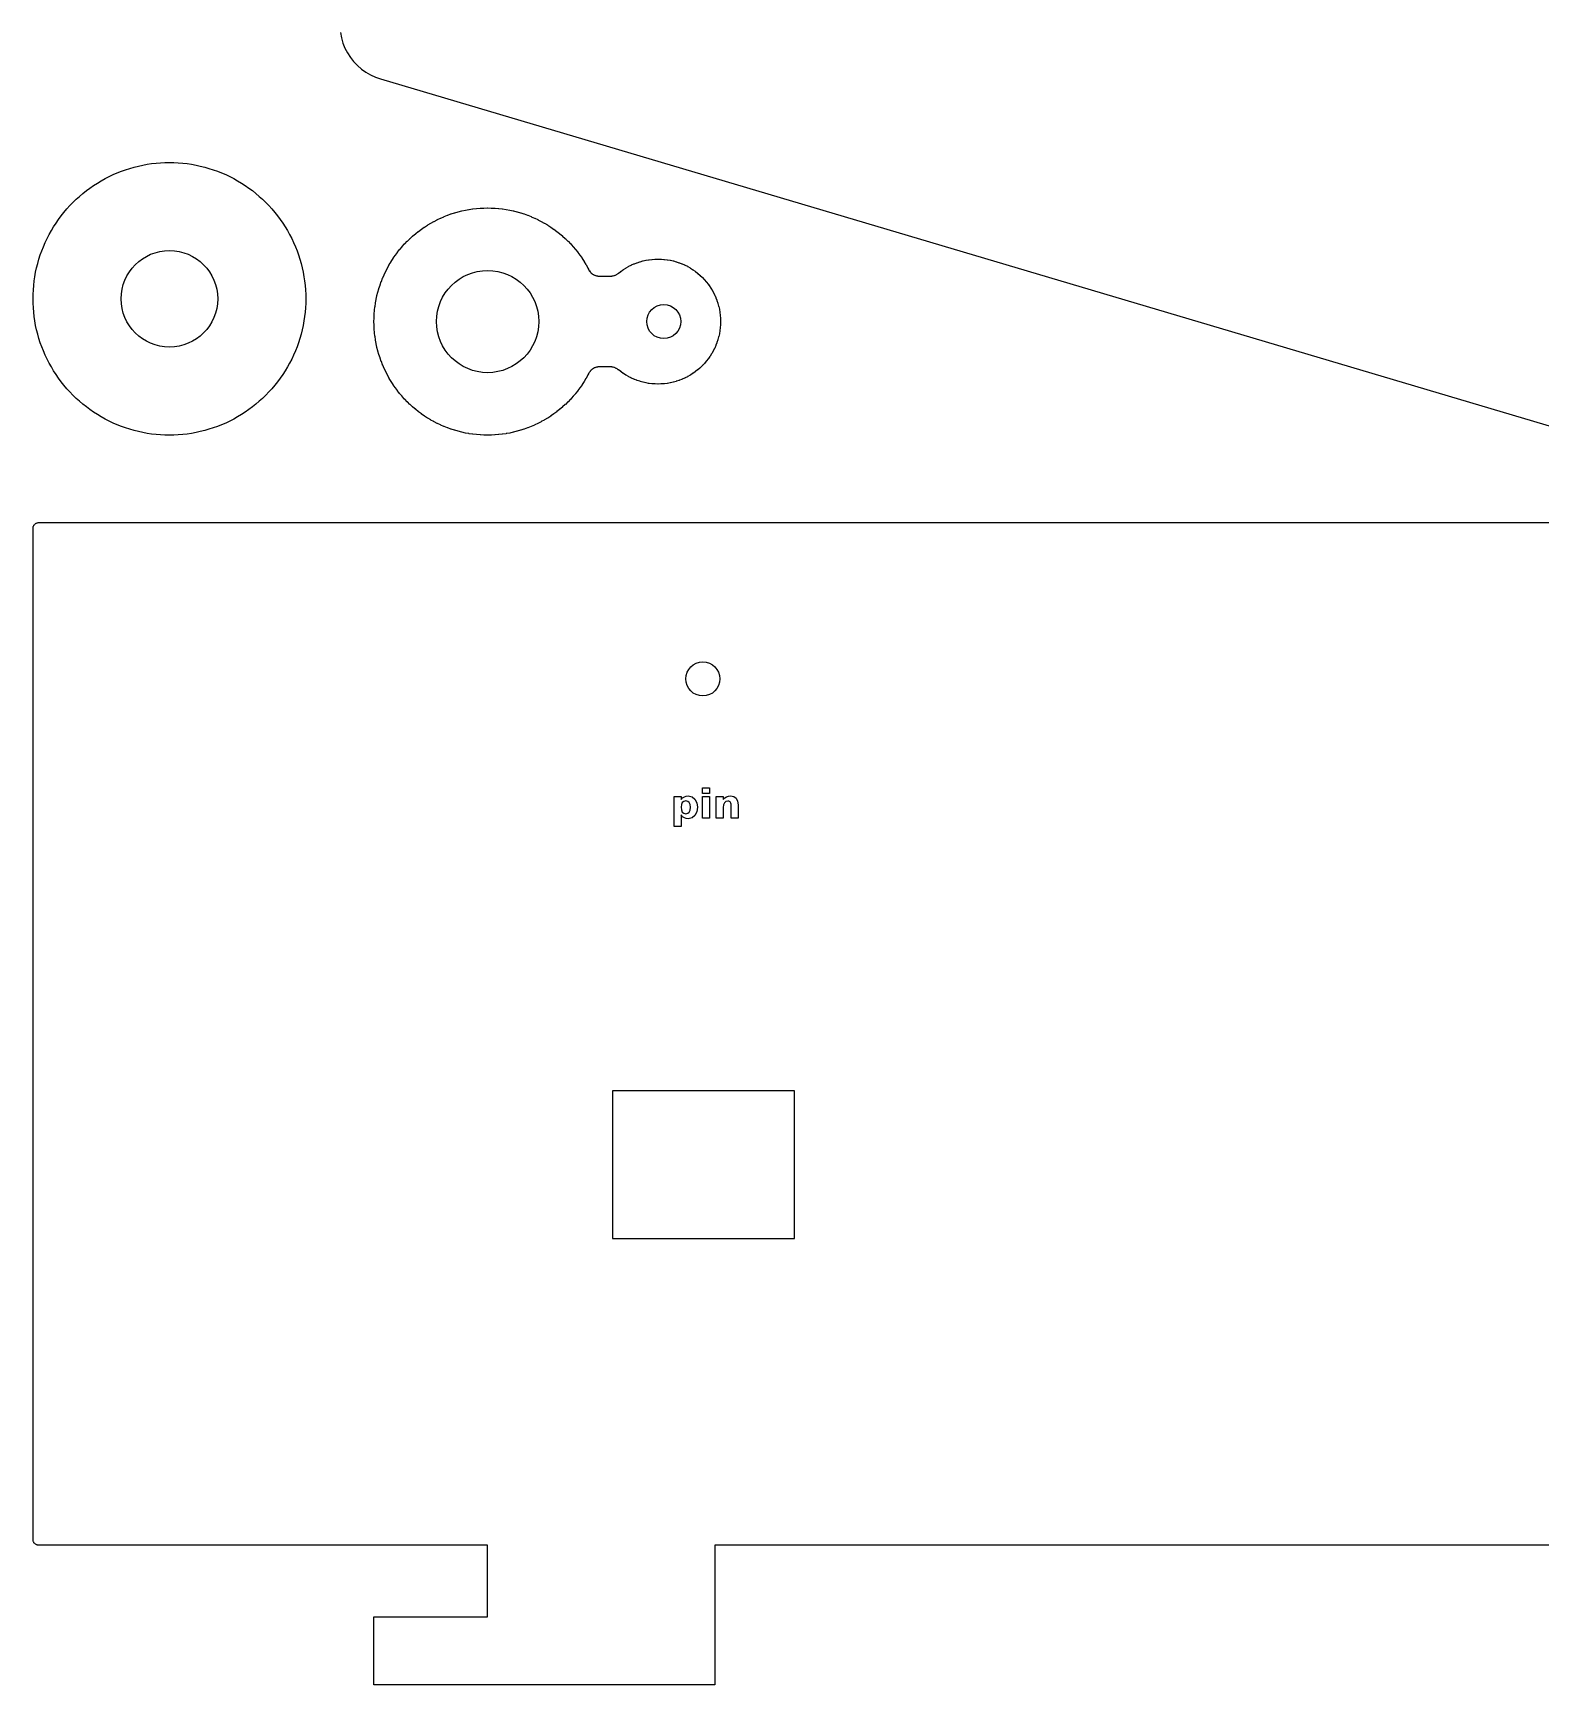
# Model space of a CAD drawing. Header units: millimetres. Extents: x 25 to 875, y 25 to 565.
# Drawn here: x 25 to 157.7, y 235 to 380.4 of the extents above; entities that cross this region are included whole.
import ezdxf

# ---------------------------------------------------------------- set-up
doc = ezdxf.new("R2010")
doc.units = ezdxf.units.MM
doc.layers.add('CUT', color=1, linetype='Continuous')
doc.layers.add('ENGRAVE', color=5, linetype='Continuous')

msp = doc.modelspace()

# ---------------------------------------------------------------- linework, layer by layer
at = {"layer": 'CUT'}
for points in [[(52.04, 380.43), (52.13, 379.97), (52.27, 379.51), (52.44, 379.07), (52.66, 378.65), (52.92, 378.25), (53.21, 377.88), (53.54, 377.53), (53.89, 377.22), (54.28, 376.94), (54.69, 376.71), (55.12, 376.51), (55.57, 376.35), (364.79, 284.52)], [(255, 247.3), (85, 247.3), (85, 241), (85, 235), (55, 235), (55, 241), (65, 241), (65, 241), (65, 247.3), (25.5, 247.3), (25.45, 247.3), (25.4, 247.31), (25.35, 247.32), (25.31, 247.34), (25.26, 247.36), (25.22, 247.38), (25.18, 247.41), (25.15, 247.45), (25.11, 247.48), (25.08, 247.52), (25.06, 247.56), (25.04, 247.61), (25.02, 247.65), (25.01, 247.7), (25, 247.75), (25, 247.8), (25, 336.8), (25, 336.85), (25.01, 336.9), (25.02, 336.95), (25.04, 336.99), (25.06, 337.04), (25.08, 337.08), (25.11, 337.12), (25.15, 337.15), (25.18, 337.19), (25.22, 337.22), (25.26, 337.24), (25.31, 337.26), (25.35, 337.28), (25.4, 337.29), (25.45, 337.3), (25.5, 337.3), (164.5, 337.3)]]:
    msp.add_lwpolyline(points, dxfattribs=at)
for points in [[(49, 357), (48.99, 356.61), (48.97, 356.22), (48.94, 355.82), (48.9, 355.43), (48.84, 355.05), (48.77, 354.66), (48.69, 354.28), (48.59, 353.89), (48.48, 353.52), (48.36, 353.14), (48.23, 352.77), (48.09, 352.41), (47.93, 352.05), (47.76, 351.69), (47.58, 351.34), (47.39, 351), (47.19, 350.66), (46.98, 350.33), (46.75, 350.01), (46.52, 349.69), (46.28, 349.39), (46.02, 349.09), (45.76, 348.8), (45.49, 348.51), (45.2, 348.24), (44.91, 347.98), (44.61, 347.72), (44.31, 347.48), (43.99, 347.25), (43.67, 347.02), (43.34, 346.81), (43, 346.61), (42.66, 346.42), (42.31, 346.24), (41.95, 346.07), (41.59, 345.91), (41.23, 345.77), (40.86, 345.64), (40.48, 345.52), (40.11, 345.41), (39.72, 345.31), (39.34, 345.23), (38.95, 345.16), (38.57, 345.1), (38.18, 345.06), (37.78, 345.03), (37.39, 345.01), (37, 345), (36.61, 345.01), (36.22, 345.03), (35.82, 345.06), (35.43, 345.1), (35.05, 345.16), (34.66, 345.23), (34.28, 345.31), (33.89, 345.41), (33.52, 345.52), (33.14, 345.64), (32.77, 345.77), (32.41, 345.91), (32.05, 346.07), (31.69, 346.24), (31.34, 346.42), (31, 346.61), (30.66, 346.81), (30.33, 347.02), (30.01, 347.25), (29.69, 347.48), (29.39, 347.72), (29.09, 347.98), (28.8, 348.24), (28.51, 348.51), (28.24, 348.8), (27.98, 349.09), (27.72, 349.39), (27.48, 349.69), (27.25, 350.01), (27.02, 350.33), (26.81, 350.66), (26.61, 351), (26.42, 351.34), (26.24, 351.69), (26.07, 352.05), (25.91, 352.41), (25.77, 352.77), (25.64, 353.14), (25.52, 353.52), (25.41, 353.89), (25.31, 354.28), (25.23, 354.66), (25.16, 355.05), (25.1, 355.43), (25.06, 355.82), (25.03, 356.22), (25.01, 356.61), (25, 357), (25.01, 357.39), (25.03, 357.78), (25.06, 358.18), (25.1, 358.57), (25.16, 358.95), (25.23, 359.34), (25.31, 359.72), (25.41, 360.11), (25.52, 360.48), (25.64, 360.86), (25.77, 361.23), (25.91, 361.59), (26.07, 361.95), (26.24, 362.31), (26.42, 362.66), (26.61, 363), (26.81, 363.34), (27.02, 363.67), (27.25, 363.99), (27.48, 364.31), (27.72, 364.61), (27.98, 364.91), (28.24, 365.2), (28.51, 365.49), (28.8, 365.76), (29.09, 366.02), (29.39, 366.28), (29.69, 366.52), (30.01, 366.75), (30.33, 366.98), (30.66, 367.19), (31, 367.39), (31.34, 367.58), (31.69, 367.76), (32.05, 367.93), (32.41, 368.09), (32.77, 368.23), (33.14, 368.36), (33.52, 368.48), (33.89, 368.59), (34.28, 368.69), (34.66, 368.77), (35.05, 368.84), (35.43, 368.9), (35.82, 368.94), (36.22, 368.97), (36.61, 368.99), (37, 369), (37.39, 368.99), (37.78, 368.97), (38.18, 368.94), (38.57, 368.9), (38.95, 368.84), (39.34, 368.77), (39.72, 368.69), (40.11, 368.59), (40.48, 368.48), (40.86, 368.36), (41.23, 368.23), (41.59, 368.09), (41.95, 367.93), (42.31, 367.76), (42.66, 367.58), (43, 367.39), (43.34, 367.19), (43.67, 366.98), (43.99, 366.75), (44.31, 366.52), (44.61, 366.28), (44.91, 366.02), (45.2, 365.76), (45.49, 365.49), (45.76, 365.2), (46.02, 364.91), (46.28, 364.61), (46.52, 364.31), (46.75, 363.99), (46.98, 363.67), (47.19, 363.34), (47.39, 363), (47.58, 362.66), (47.76, 362.31), (47.93, 361.95), (48.09, 361.59), (48.23, 361.23), (48.36, 360.86), (48.48, 360.48), (48.59, 360.11), (48.69, 359.72), (48.77, 359.34), (48.84, 358.95), (48.9, 358.57), (48.94, 358.18), (48.97, 357.78), (48.99, 357.39), (49, 357)], [(74.8, 351), (74.79, 351), (74.71, 351), (74.68, 350.99), (74.61, 350.98), (74.59, 350.98), (74.51, 350.96), (74.49, 350.95), (74.42, 350.93), (74.4, 350.92), (74.33, 350.88), (74.31, 350.87), (74.24, 350.83), (74.22, 350.82), (74.16, 350.77), (74.14, 350.76), (74.09, 350.71), (74.07, 350.69), (74.02, 350.63), (74.01, 350.61), (73.96, 350.55), (73.95, 350.53), (73.91, 350.46), (73.9, 350.45), (73.82, 350.3), (73.82, 350.29), (73.82, 350.28), (73.81, 350.28), (73.67, 350.01), (73.66, 350), (73.66, 350), (73.65, 349.99), (73.5, 349.73), (73.49, 349.72), (73.49, 349.72), (73.49, 349.71), (73.32, 349.45), (73.32, 349.45), (73.31, 349.44), (73.31, 349.43), (73.14, 349.19), (73.13, 349.18), (73.13, 349.17), (73.12, 349.17), (72.94, 348.92), (72.94, 348.92), (72.93, 348.91), (72.93, 348.9), (72.74, 348.67), (72.73, 348.66), (72.73, 348.65), (72.72, 348.65), (72.53, 348.42), (72.52, 348.41), (72.52, 348.4), (72.51, 348.4), (72.31, 348.17), (72.3, 348.17), (72.3, 348.16), (72.29, 348.16), (72.08, 347.94), (72.07, 347.93), (72.07, 347.93), (72.06, 347.92), (71.84, 347.71), (71.84, 347.7), (71.83, 347.7), (71.83, 347.69), (71.6, 347.49), (71.6, 347.48), (71.59, 347.48), (71.58, 347.47), (71.35, 347.28), (71.35, 347.27), (71.34, 347.27), (71.33, 347.26), (71.1, 347.07), (71.09, 347.07), (71.08, 347.06), (71.08, 347.06), (70.83, 346.88), (70.83, 346.87), (70.82, 346.87), (70.81, 346.86), (70.57, 346.69), (70.56, 346.69), (70.55, 346.68), (70.55, 346.68), (70.29, 346.51), (70.28, 346.51), (70.28, 346.51), (70.27, 346.5), (70.01, 346.35), (70, 346.34), (70, 346.34), (69.99, 346.33), (69.72, 346.19), (69.72, 346.18), (69.71, 346.18), (69.7, 346.18), (69.43, 346.04), (69.43, 346.03), (69.42, 346.03), (69.41, 346.03), (69.14, 345.9), (69.13, 345.89), (69.12, 345.89), (69.12, 345.89), (68.84, 345.77), (68.83, 345.76), (68.82, 345.76), (68.82, 345.76), (68.53, 345.65), (68.53, 345.64), (68.52, 345.64), (68.51, 345.64), (68.23, 345.53), (68.22, 345.53), (68.21, 345.53), (68.2, 345.53), (67.91, 345.43), (67.91, 345.43), (67.9, 345.43), (67.89, 345.43), (67.6, 345.34), (67.59, 345.34), (67.58, 345.34), (67.58, 345.34), (67.28, 345.26), (67.27, 345.26), (67.27, 345.26), (67.26, 345.26), (66.96, 345.19), (66.95, 345.19), (66.95, 345.19), (66.94, 345.19), (66.64, 345.14), (66.63, 345.13), (66.62, 345.13), (66.62, 345.13), (66.32, 345.09), (66.31, 345.09), (66.3, 345.09), (66.29, 345.08), (65.99, 345.05), (65.98, 345.05), (65.98, 345.05), (65.97, 345.05), (65.67, 345.02), (65.66, 345.02), (65.65, 345.02), (65.64, 345.02), (65.34, 345.01), (65.33, 345.01), (65.32, 345.01), (65.31, 345.01), (65.01, 345), (65, 345), (65, 345), (64.99, 345), (64.68, 345.01), (64.68, 345.01), (64.67, 345.01), (64.66, 345.01), (64.36, 345.02), (64.35, 345.02), (64.34, 345.02), (64.33, 345.02), (64.03, 345.05), (64.02, 345.05), (64.02, 345.05), (64.01, 345.05), (63.71, 345.08), (63.7, 345.09), (63.69, 345.09), (63.68, 345.09), (63.38, 345.13), (63.37, 345.13), (63.37, 345.13), (63.36, 345.14), (63.06, 345.19), (63.05, 345.19), (63.04, 345.19), (63.04, 345.19), (62.74, 345.26), (62.73, 345.26), (62.73, 345.26), (62.72, 345.26), (62.42, 345.34), (62.42, 345.34), (62.41, 345.34), (62.4, 345.34), (62.11, 345.43), (62.1, 345.43), (62.09, 345.43), (62.09, 345.43), (61.8, 345.53), (61.79, 345.53), (61.78, 345.53), (61.77, 345.53), (61.49, 345.64), (61.48, 345.64), (61.47, 345.64), (61.47, 345.65), (61.18, 345.76), (61.18, 345.76), (61.17, 345.76), (61.16, 345.77), (60.88, 345.89), (60.88, 345.89), (60.87, 345.89), (60.86, 345.9), (60.59, 346.03), (60.58, 346.03), (60.57, 346.03), (60.57, 346.04), (60.3, 346.18), (60.29, 346.18), (60.28, 346.18), (60.28, 346.19), (60.01, 346.33), (60, 346.34), (60, 346.34), (59.99, 346.35), (59.73, 346.5), (59.72, 346.51), (59.72, 346.51), (59.71, 346.51), (59.45, 346.68), (59.45, 346.68), (59.44, 346.69), (59.43, 346.69), (59.19, 346.86), (59.18, 346.87), (59.17, 346.87), (59.17, 346.88), (58.92, 347.06), (58.92, 347.06), (58.91, 347.07), (58.9, 347.07), (58.67, 347.26), (58.66, 347.27), (58.65, 347.27), (58.65, 347.28), (58.42, 347.47), (58.41, 347.48), (58.4, 347.48), (58.4, 347.49), (58.17, 347.69), (58.17, 347.7), (58.16, 347.7), (58.16, 347.71), (57.94, 347.92), (57.93, 347.93), (57.93, 347.93), (57.92, 347.94), (57.71, 348.16), (57.7, 348.16), (57.7, 348.17), (57.69, 348.17), (57.49, 348.4), (57.48, 348.4), (57.48, 348.41), (57.47, 348.42), (57.28, 348.65), (57.27, 348.65), (57.27, 348.66), (57.26, 348.67), (57.07, 348.9), (57.07, 348.91), (57.06, 348.92), (57.06, 348.92), (56.88, 349.17), (56.87, 349.17), (56.87, 349.18), (56.86, 349.19), (56.69, 349.43), (56.69, 349.44), (56.68, 349.45), (56.68, 349.45), (56.51, 349.71), (56.51, 349.72), (56.51, 349.72), (56.5, 349.73), (56.35, 349.99), (56.34, 350), (56.34, 350), (56.33, 350.01), (56.19, 350.28), (56.18, 350.28), (56.18, 350.29), (56.18, 350.3), (56.04, 350.57), (56.03, 350.57), (56.03, 350.58), (56.03, 350.59), (55.9, 350.86), (55.89, 350.87), (55.89, 350.88), (55.89, 350.88), (55.77, 351.16), (55.76, 351.17), (55.76, 351.18), (55.76, 351.18), (55.65, 351.47), (55.64, 351.47), (55.64, 351.48), (55.64, 351.49), (55.53, 351.77), (55.53, 351.78), (55.53, 351.79), (55.53, 351.8), (55.43, 352.09), (55.43, 352.09), (55.43, 352.1), (55.43, 352.11), (55.34, 352.4), (55.34, 352.41), (55.34, 352.42), (55.34, 352.42), (55.26, 352.72), (55.26, 352.73), (55.26, 352.73), (55.26, 352.74), (55.19, 353.04), (55.19, 353.04), (55.19, 353.05), (55.19, 353.06), (55.14, 353.36), (55.13, 353.37), (55.13, 353.37), (55.13, 353.38), (55.09, 353.68), (55.09, 353.69), (55.09, 353.7), (55.08, 353.71), (55.05, 354.01), (55.05, 354.02), (55.05, 354.02), (55.05, 354.03), (55.02, 354.33), (55.02, 354.34), (55.02, 354.35), (55.02, 354.36), (55.01, 354.66), (55.01, 354.67), (55.01, 354.68), (55.01, 354.68), (55, 354.99), (55, 355), (55, 355), (55, 355.01), (55.01, 355.31), (55.01, 355.32), (55.01, 355.33), (55.01, 355.34), (55.02, 355.64), (55.02, 355.65), (55.02, 355.66), (55.02, 355.67), (55.05, 355.97), (55.05, 355.98), (55.05, 355.98), (55.05, 355.99), (55.08, 356.29), (55.09, 356.3), (55.09, 356.31), (55.09, 356.32), (55.13, 356.62), (55.13, 356.62), (55.13, 356.63), (55.14, 356.64), (55.19, 356.94), (55.19, 356.95), (55.19, 356.95), (55.19, 356.96), (55.26, 357.26), (55.26, 357.27), (55.26, 357.27), (55.26, 357.28), (55.34, 357.58), (55.34, 357.58), (55.34, 357.59), (55.34, 357.6), (55.43, 357.89), (55.43, 357.9), (55.43, 357.91), (55.43, 357.91), (55.53, 358.2), (55.53, 358.21), (55.53, 358.22), (55.53, 358.23), (55.64, 358.51), (55.64, 358.52), (55.64, 358.53), (55.65, 358.53), (55.76, 358.82), (55.76, 358.82), (55.76, 358.83), (55.77, 358.84), (55.89, 359.12), (55.89, 359.12), (55.89, 359.13), (55.9, 359.14), (56.03, 359.41), (56.03, 359.42), (56.03, 359.43), (56.04, 359.43), (56.18, 359.7), (56.18, 359.71), (56.18, 359.72), (56.19, 359.72), (56.33, 359.99), (56.34, 360), (56.34, 360), (56.35, 360.01), (56.5, 360.27), (56.51, 360.28), (56.51, 360.28), (56.51, 360.29), (56.68, 360.55), (56.68, 360.55), (56.69, 360.56), (56.69, 360.57), (56.86, 360.81), (56.87, 360.82), (56.87, 360.83), (56.88, 360.83), (57.06, 361.08), (57.06, 361.08), (57.07, 361.09), (57.07, 361.1), (57.26, 361.33), (57.27, 361.34), (57.27, 361.35), (57.28, 361.35), (57.47, 361.58), (57.48, 361.59), (57.48, 361.6), (57.49, 361.6), (57.69, 361.83), (57.7, 361.83), (57.7, 361.84), (57.71, 361.84), (57.92, 362.06), (57.93, 362.07), (57.93, 362.07), (57.94, 362.08), (58.16, 362.29), (58.16, 362.3), (58.17, 362.3), (58.17, 362.31), (58.4, 362.51), (58.4, 362.52), (58.41, 362.52), (58.42, 362.53), (58.65, 362.72), (58.65, 362.73), (58.66, 362.73), (58.67, 362.74), (58.9, 362.93), (58.91, 362.93), (58.92, 362.94), (58.92, 362.94), (59.17, 363.12), (59.17, 363.13), (59.18, 363.13), (59.19, 363.14), (59.43, 363.31), (59.44, 363.31), (59.45, 363.32), (59.45, 363.32), (59.71, 363.49), (59.72, 363.49), (59.72, 363.49), (59.73, 363.5), (59.99, 363.65), (60, 363.66), (60, 363.66), (60.01, 363.67), (60.28, 363.81), (60.28, 363.82), (60.29, 363.82), (60.3, 363.82), (60.57, 363.96), (60.57, 363.97), (60.58, 363.97), (60.59, 363.97), (60.86, 364.1), (60.87, 364.11), (60.88, 364.11), (60.88, 364.11), (61.16, 364.23), (61.17, 364.24), (61.18, 364.24), (61.18, 364.24), (61.47, 364.35), (61.47, 364.36), (61.48, 364.36), (61.49, 364.36), (61.77, 364.47), (61.78, 364.47), (61.79, 364.47), (61.8, 364.47), (62.09, 364.57), (62.09, 364.57), (62.1, 364.57), (62.11, 364.57), (62.4, 364.66), (62.41, 364.66), (62.42, 364.66), (62.42, 364.66), (62.72, 364.74), (62.73, 364.74), (62.73, 364.74), (62.74, 364.74), (63.04, 364.81), (63.04, 364.81), (63.05, 364.81), (63.06, 364.81), (63.36, 364.86), (63.37, 364.87), (63.37, 364.87), (63.38, 364.87), (63.68, 364.91), (63.69, 364.91), (63.7, 364.91), (63.71, 364.92), (64.01, 364.95), (64.02, 364.95), (64.02, 364.95), (64.03, 364.95), (64.33, 364.98), (64.34, 364.98), (64.35, 364.98), (64.36, 364.98), (64.66, 364.99), (64.67, 364.99), (64.68, 364.99), (64.68, 364.99), (64.99, 365), (65, 365), (65, 365), (65.01, 365), (65.31, 364.99), (65.32, 364.99), (65.33, 364.99), (65.34, 364.99), (65.64, 364.98), (65.65, 364.98), (65.66, 364.98), (65.67, 364.98), (65.97, 364.95), (65.98, 364.95), (65.98, 364.95), (65.99, 364.95), (66.29, 364.92), (66.3, 364.91), (66.31, 364.91), (66.32, 364.91), (66.62, 364.87), (66.62, 364.87), (66.63, 364.87), (66.64, 364.86), (66.94, 364.81), (66.95, 364.81), (66.95, 364.81), (66.96, 364.81), (67.26, 364.74), (67.27, 364.74), (67.27, 364.74), (67.28, 364.74), (67.58, 364.66), (67.58, 364.66), (67.59, 364.66), (67.6, 364.66), (67.89, 364.57), (67.9, 364.57), (67.91, 364.57), (67.91, 364.57), (68.2, 364.47), (68.21, 364.47), (68.22, 364.47), (68.23, 364.47), (68.51, 364.36), (68.52, 364.36), (68.53, 364.36), (68.53, 364.35), (68.82, 364.24), (68.82, 364.24), (68.83, 364.24), (68.84, 364.23), (69.12, 364.11), (69.12, 364.11), (69.13, 364.11), (69.14, 364.1), (69.41, 363.97), (69.42, 363.97), (69.43, 363.97), (69.43, 363.96), (69.7, 363.82), (69.71, 363.82), (69.72, 363.82), (69.72, 363.81), (69.99, 363.67), (70, 363.66), (70, 363.66), (70.01, 363.65), (70.27, 363.5), (70.28, 363.49), (70.28, 363.49), (70.29, 363.49), (70.55, 363.32), (70.55, 363.32), (70.56, 363.31), (70.57, 363.31), (70.81, 363.14), (70.82, 363.13), (70.83, 363.13), (70.83, 363.12), (71.08, 362.94), (71.08, 362.94), (71.09, 362.93), (71.1, 362.93), (71.33, 362.74), (71.34, 362.73), (71.35, 362.73), (71.35, 362.72), (71.58, 362.53), (71.59, 362.52), (71.6, 362.52), (71.6, 362.51), (71.83, 362.31), (71.83, 362.3), (71.84, 362.3), (71.84, 362.29), (72.06, 362.08), (72.07, 362.07), (72.07, 362.07), (72.08, 362.06), (72.29, 361.84), (72.3, 361.84), (72.3, 361.83), (72.31, 361.83), (72.51, 361.6), (72.52, 361.6), (72.52, 361.59), (72.53, 361.58), (72.72, 361.35), (72.73, 361.35), (72.73, 361.34), (72.74, 361.33), (72.93, 361.1), (72.93, 361.09), (72.94, 361.08), (72.94, 361.08), (73.12, 360.83), (73.13, 360.83), (73.13, 360.82), (73.14, 360.81), (73.31, 360.57), (73.31, 360.56), (73.32, 360.55), (73.32, 360.55), (73.49, 360.29), (73.49, 360.28), (73.49, 360.28), (73.5, 360.27), (73.65, 360.01), (73.66, 360), (73.66, 360), (73.67, 359.99), (73.81, 359.72), (73.82, 359.72), (73.82, 359.71), (73.82, 359.7), (73.9, 359.55), (73.91, 359.54), (73.95, 359.47), (73.96, 359.45), (74.01, 359.39), (74.02, 359.37), (74.07, 359.31), (74.09, 359.29), (74.14, 359.24), (74.16, 359.23), (74.22, 359.18), (74.24, 359.17), (74.31, 359.13), (74.33, 359.12), (74.4, 359.08), (74.42, 359.07), (74.49, 359.05), (74.51, 359.04), (74.59, 359.02), (74.61, 359.02), (74.68, 359.01), (74.71, 359), (74.79, 359), (74.8, 359), (75.84, 359), (75.85, 359), (75.94, 359), (75.96, 359.01), (76.04, 359.02), (76.06, 359.02), (76.14, 359.04), (76.16, 359.05), (76.23, 359.08), (76.25, 359.09), (76.32, 359.12), (76.34, 359.13), (76.41, 359.17), (76.43, 359.19), (76.5, 359.24), (76.5, 359.24), (76.52, 359.25), (76.53, 359.26), (76.71, 359.41), (76.72, 359.41), (76.73, 359.42), (76.74, 359.43), (76.93, 359.56), (76.94, 359.57), (76.95, 359.58), (76.96, 359.58), (77.16, 359.71), (77.17, 359.71), (77.18, 359.72), (77.19, 359.73), (77.39, 359.84), (77.4, 359.85), (77.41, 359.85), (77.42, 359.86), (77.63, 359.96), (77.64, 359.97), (77.65, 359.97), (77.67, 359.98), (77.88, 360.07), (77.89, 360.08), (77.9, 360.08), (77.91, 360.09), (78.13, 360.17), (78.14, 360.18), (78.15, 360.18), (78.16, 360.18), (78.39, 360.26), (78.4, 360.26), (78.41, 360.26), (78.42, 360.27), (78.65, 360.33), (78.66, 360.33), (78.67, 360.34), (78.68, 360.34), (78.91, 360.39), (78.92, 360.39), (78.93, 360.4), (78.95, 360.4), (79.17, 360.44), (79.19, 360.44), (79.2, 360.44), (79.21, 360.44), (79.44, 360.47), (79.45, 360.47), (79.47, 360.47), (79.48, 360.47), (79.71, 360.49), (79.72, 360.49), (79.74, 360.49), (79.75, 360.49), (79.98, 360.5), (79.99, 360.5), (80.01, 360.5), (80.02, 360.5), (80.25, 360.49), (80.26, 360.49), (80.28, 360.49), (80.29, 360.49), (80.52, 360.47), (80.53, 360.47), (80.55, 360.47), (80.56, 360.47), (80.79, 360.44), (80.8, 360.44), (80.81, 360.44), (80.83, 360.44), (81.05, 360.4), (81.07, 360.4), (81.08, 360.39), (81.09, 360.39), (81.32, 360.34), (81.33, 360.34), (81.34, 360.33), (81.35, 360.33), (81.58, 360.27), (81.59, 360.26), (81.6, 360.26), (81.61, 360.26), (81.84, 360.18), (81.85, 360.18), (81.86, 360.18), (81.87, 360.17), (82.09, 360.09), (82.1, 360.08), (82.11, 360.08), (82.12, 360.07), (82.33, 359.98), (82.35, 359.97), (82.36, 359.97), (82.37, 359.96), (82.58, 359.86), (82.59, 359.85), (82.6, 359.85), (82.61, 359.84), (82.81, 359.73), (82.82, 359.72), (82.83, 359.71), (82.84, 359.71), (83.04, 359.58), (83.05, 359.58), (83.06, 359.57), (83.07, 359.56), (83.26, 359.43), (83.27, 359.42), (83.28, 359.41), (83.29, 359.41), (83.47, 359.26), (83.48, 359.26), (83.49, 359.25), (83.5, 359.24), (83.68, 359.09), (83.69, 359.08), (83.7, 359.07), (83.71, 359.06), (83.88, 358.9), (83.88, 358.89), (83.89, 358.88), (83.9, 358.88), (84.06, 358.71), (84.07, 358.7), (84.08, 358.69), (84.09, 358.68), (84.24, 358.5), (84.25, 358.49), (84.26, 358.48), (84.26, 358.47), (84.41, 358.29), (84.41, 358.28), (84.42, 358.27), (84.43, 358.26), (84.56, 358.07), (84.57, 358.06), (84.58, 358.05), (84.58, 358.04), (84.71, 357.84), (84.71, 357.83), (84.72, 357.82), (84.73, 357.81), (84.84, 357.61), (84.85, 357.6), (84.85, 357.59), (84.86, 357.58), (84.96, 357.37), (84.97, 357.36), (84.97, 357.35), (84.98, 357.33), (85.07, 357.12), (85.08, 357.11), (85.08, 357.1), (85.09, 357.09), (85.17, 356.87), (85.18, 356.86), (85.18, 356.85), (85.18, 356.84), (85.26, 356.61), (85.26, 356.6), (85.26, 356.59), (85.27, 356.58), (85.33, 356.35), (85.33, 356.34), (85.34, 356.33), (85.34, 356.32), (85.39, 356.09), (85.39, 356.08), (85.4, 356.07), (85.4, 356.05), (85.44, 355.83), (85.44, 355.81), (85.44, 355.8), (85.44, 355.79), (85.47, 355.56), (85.47, 355.55), (85.47, 355.53), (85.47, 355.52), (85.49, 355.29), (85.49, 355.28), (85.49, 355.26), (85.49, 355.25), (85.5, 355.02), (85.5, 355.01), (85.5, 354.99), (85.5, 354.98), (85.49, 354.75), (85.49, 354.74), (85.49, 354.72), (85.49, 354.71), (85.47, 354.48), (85.47, 354.47), (85.47, 354.45), (85.47, 354.44), (85.44, 354.21), (85.44, 354.2), (85.44, 354.19), (85.44, 354.17), (85.4, 353.95), (85.4, 353.93), (85.39, 353.92), (85.39, 353.91), (85.34, 353.68), (85.34, 353.67), (85.33, 353.66), (85.33, 353.65), (85.27, 353.42), (85.26, 353.41), (85.26, 353.4), (85.26, 353.39), (85.18, 353.16), (85.18, 353.15), (85.18, 353.14), (85.17, 353.13), (85.09, 352.91), (85.08, 352.9), (85.08, 352.89), (85.07, 352.88), (84.98, 352.67), (84.97, 352.65), (84.97, 352.64), (84.96, 352.63), (84.86, 352.42), (84.85, 352.41), (84.85, 352.4), (84.84, 352.39), (84.73, 352.19), (84.72, 352.18), (84.71, 352.17), (84.71, 352.16), (84.58, 351.96), (84.58, 351.95), (84.57, 351.94), (84.56, 351.93), (84.43, 351.74), (84.42, 351.73), (84.41, 351.72), (84.41, 351.71), (84.26, 351.53), (84.26, 351.52), (84.25, 351.51), (84.24, 351.5), (84.09, 351.32), (84.08, 351.31), (84.07, 351.3), (84.06, 351.29), (83.9, 351.12), (83.89, 351.12), (83.88, 351.11), (83.88, 351.1), (83.71, 350.94), (83.7, 350.93), (83.69, 350.92), (83.68, 350.91), (83.5, 350.76), (83.49, 350.75), (83.48, 350.74), (83.47, 350.74), (83.29, 350.59), (83.28, 350.59), (83.27, 350.58), (83.26, 350.57), (83.07, 350.44), (83.06, 350.43), (83.05, 350.42), (83.04, 350.42), (82.84, 350.29), (82.83, 350.29), (82.82, 350.28), (82.81, 350.27), (82.61, 350.16), (82.6, 350.15), (82.59, 350.15), (82.58, 350.14), (82.37, 350.04), (82.36, 350.03), (82.35, 350.03), (82.33, 350.02), (82.12, 349.93), (82.11, 349.92), (82.1, 349.92), (82.09, 349.91), (81.87, 349.83), (81.86, 349.82), (81.85, 349.82), (81.84, 349.82), (81.61, 349.74), (81.6, 349.74), (81.59, 349.74), (81.58, 349.73), (81.35, 349.67), (81.34, 349.67), (81.33, 349.66), (81.32, 349.66), (81.09, 349.61), (81.08, 349.61), (81.07, 349.6), (81.05, 349.6), (80.83, 349.56), (80.81, 349.56), (80.8, 349.56), (80.79, 349.56), (80.56, 349.53), (80.55, 349.53), (80.53, 349.53), (80.52, 349.52), (80.29, 349.51), (80.28, 349.51), (80.26, 349.51), (80.25, 349.51), (80.02, 349.5), (80.01, 349.5), (79.99, 349.5), (79.98, 349.5), (79.75, 349.51), (79.74, 349.51), (79.72, 349.51), (79.71, 349.51), (79.48, 349.52), (79.47, 349.53), (79.45, 349.53), (79.44, 349.53), (79.21, 349.56), (79.2, 349.56), (79.19, 349.56), (79.17, 349.56), (78.95, 349.6), (78.93, 349.6), (78.92, 349.61), (78.91, 349.61), (78.68, 349.66), (78.67, 349.66), (78.66, 349.67), (78.65, 349.67), (78.42, 349.73), (78.41, 349.74), (78.4, 349.74), (78.39, 349.74), (78.16, 349.82), (78.15, 349.82), (78.14, 349.82), (78.13, 349.83), (77.91, 349.91), (77.9, 349.92), (77.89, 349.92), (77.88, 349.93), (77.67, 350.02), (77.65, 350.03), (77.64, 350.03), (77.63, 350.04), (77.42, 350.14), (77.41, 350.15), (77.4, 350.15), (77.39, 350.16), (77.19, 350.27), (77.18, 350.28), (77.17, 350.29), (77.16, 350.29), (76.96, 350.42), (76.95, 350.42), (76.94, 350.43), (76.93, 350.44), (76.74, 350.57), (76.73, 350.58), (76.72, 350.59), (76.71, 350.59), (76.53, 350.74), (76.52, 350.74), (76.5, 350.75), (76.5, 350.76), (76.5, 350.76), (76.43, 350.81), (76.41, 350.83), (76.34, 350.87), (76.32, 350.88), (76.25, 350.91), (76.23, 350.92), (76.16, 350.95), (76.14, 350.96), (76.06, 350.98), (76.04, 350.98), (75.96, 350.99), (75.94, 351), (75.85, 351), (75.84, 351), (74.8, 351)], [(92, 287.3), (76, 287.3), (76, 274.3), (92, 274.3), (92, 287.3)]]:
    msp.add_lwpolyline(points, close=True, dxfattribs=at)
for centre, radius in [((37, 357), 4.25), ((65, 355), 4.5), ((80.5, 355), 1.5), ((83.94, 323.55), 1.5)]:
    msp.add_circle(centre, radius, dxfattribs=at)
at = {"layer": 'ENGRAVE'}
for points in [[(82.03, 311.57), (82.03, 310.56), (81.42, 310.56), (81.42, 313.2), (82.03, 313.2), (82.03, 312.92), (82.16, 313.07), (82.31, 313.17), (82.47, 313.23), (82.66, 313.25), (82.99, 313.18), (83.24, 312.97), (83.41, 312.65), (83.47, 312.25), (83.41, 311.84), (83.24, 311.52), (82.99, 311.31), (82.66, 311.24), (82.47, 311.26), (82.31, 311.32), (82.16, 311.42), (82.03, 311.57)], [(82.44, 312.81), (82.26, 312.77), (82.13, 312.66), (82.06, 312.49), (82.03, 312.25), (82.06, 312.01), (82.13, 311.83), (82.26, 311.72), (82.44, 311.68), (82.61, 311.72), (82.74, 311.83), (82.81, 312), (82.84, 312.25), (82.81, 312.49), (82.74, 312.66), (82.61, 312.77), (82.44, 312.81)], [(87.05, 312.46), (87.05, 311.29), (86.43, 311.29), (86.43, 311.48), (86.43, 312.18), (86.43, 312.39), (86.42, 312.52), (86.41, 312.61), (86.38, 312.66), (86.34, 312.72), (86.28, 312.76), (86.22, 312.78), (86.14, 312.79), (85.97, 312.75), (85.84, 312.64), (85.76, 312.46), (85.73, 312.23), (85.73, 311.29), (85.12, 311.29), (85.12, 313.2), (85.73, 313.2), (85.73, 312.92), (85.88, 313.07), (86.03, 313.17), (86.19, 313.23), (86.37, 313.25), (86.66, 313.2), (86.87, 313.05), (87, 312.8), (87.05, 312.46)]]:
    msp.add_lwpolyline(points, close=True, dxfattribs=at)
for points in [[(83.92, 313.95), (84.53, 313.95), (84.53, 313.45), (83.92, 313.45), (83.92, 313.95)], [(83.92, 313.2), (84.53, 313.2), (84.53, 311.29), (83.92, 311.29), (83.92, 313.2)]]:
    msp.add_lwpolyline(points, dxfattribs=at)

doc.saveas('drawing.dxf')
